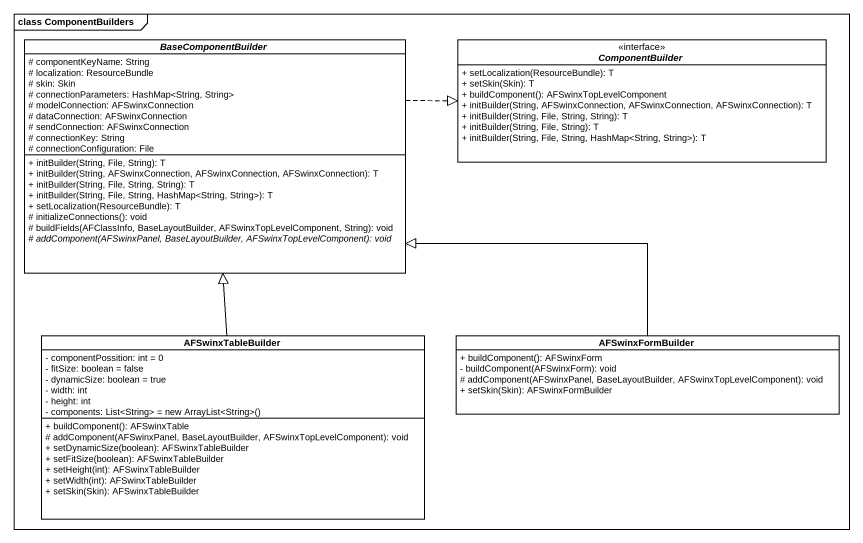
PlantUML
@startuml
mainframe class ComponentBuilders
hide circle
hide empty members
skinparam classAttributeIconSize 0
abstract class BaseComponentBuilder {
  # componentKeyName: String
  # localization: ResourceBundle
  # skin: Skin
  # connectionParameters: HashMap<String, String>
  # modelConnection: AFSwinxConnection
  # dataConnection: AFSwinxConnection
  # sendConnection: AFSwinxConnection
  # connectionKey: String
  # connectionConfiguration: File
  + initBuilder(String, File, String): T
  + initBuilder(String, AFSwinxConnection, AFSwinxConnection, AFSwinxConnection): T
  + initBuilder(String, File, String, String): T
  + initBuilder(String, File, String, HashMap<String, String>): T
  + setLocalization(ResourceBundle): T
  # initializeConnections(): void
  # buildFields(AFClassInfo, BaseLayoutBuilder, AFSwinxTopLevelComponent, String): void
  {abstract} # addComponent(AFSwinxPanel, BaseLayoutBuilder, AFSwinxTopLevelComponent): void
}
interface ComponentBuilder <<interface>> {
  + setLocalization(ResourceBundle): T
  + setSkin(Skin): T
  + buildComponent(): AFSwinxTopLevelComponent
  + initBuilder(String, AFSwinxConnection, AFSwinxConnection, AFSwinxConnection): T
  + initBuilder(String, File, String, String): T
  + initBuilder(String, File, String): T
  + initBuilder(String, File, String, HashMap<String, String>): T
}
class AFSwinxTableBuilder {
  - componentPossition: int = 0
  - fitSize: boolean = false
  - dynamicSize: boolean = true
  - width: int
  - height: int
  {field} - components: List<String> = new ArrayList<String>()
  + buildComponent(): AFSwinxTable
  # addComponent(AFSwinxPanel, BaseLayoutBuilder, AFSwinxTopLevelComponent): void
  + setDynamicSize(boolean): AFSwinxTableBuilder
  + setFitSize(boolean): AFSwinxTableBuilder
  + setHeight(int): AFSwinxTableBuilder
  + setWidth(int): AFSwinxTableBuilder
  + setSkin(Skin): AFSwinxTableBuilder
}
class AFSwinxFormBuilder {
  + buildComponent(): AFSwinxForm
  - buildComponent(AFSwinxForm): void
  # addComponent(AFSwinxPanel, BaseLayoutBuilder, AFSwinxTopLevelComponent): void
  + setSkin(Skin): AFSwinxFormBuilder
}
BaseComponentBuilder .right.|> ComponentBuilder
AFSwinxTableBuilder -up-|> BaseComponentBuilder
AFSwinxFormBuilder -left-|> BaseComponentBuilder
@enduml
